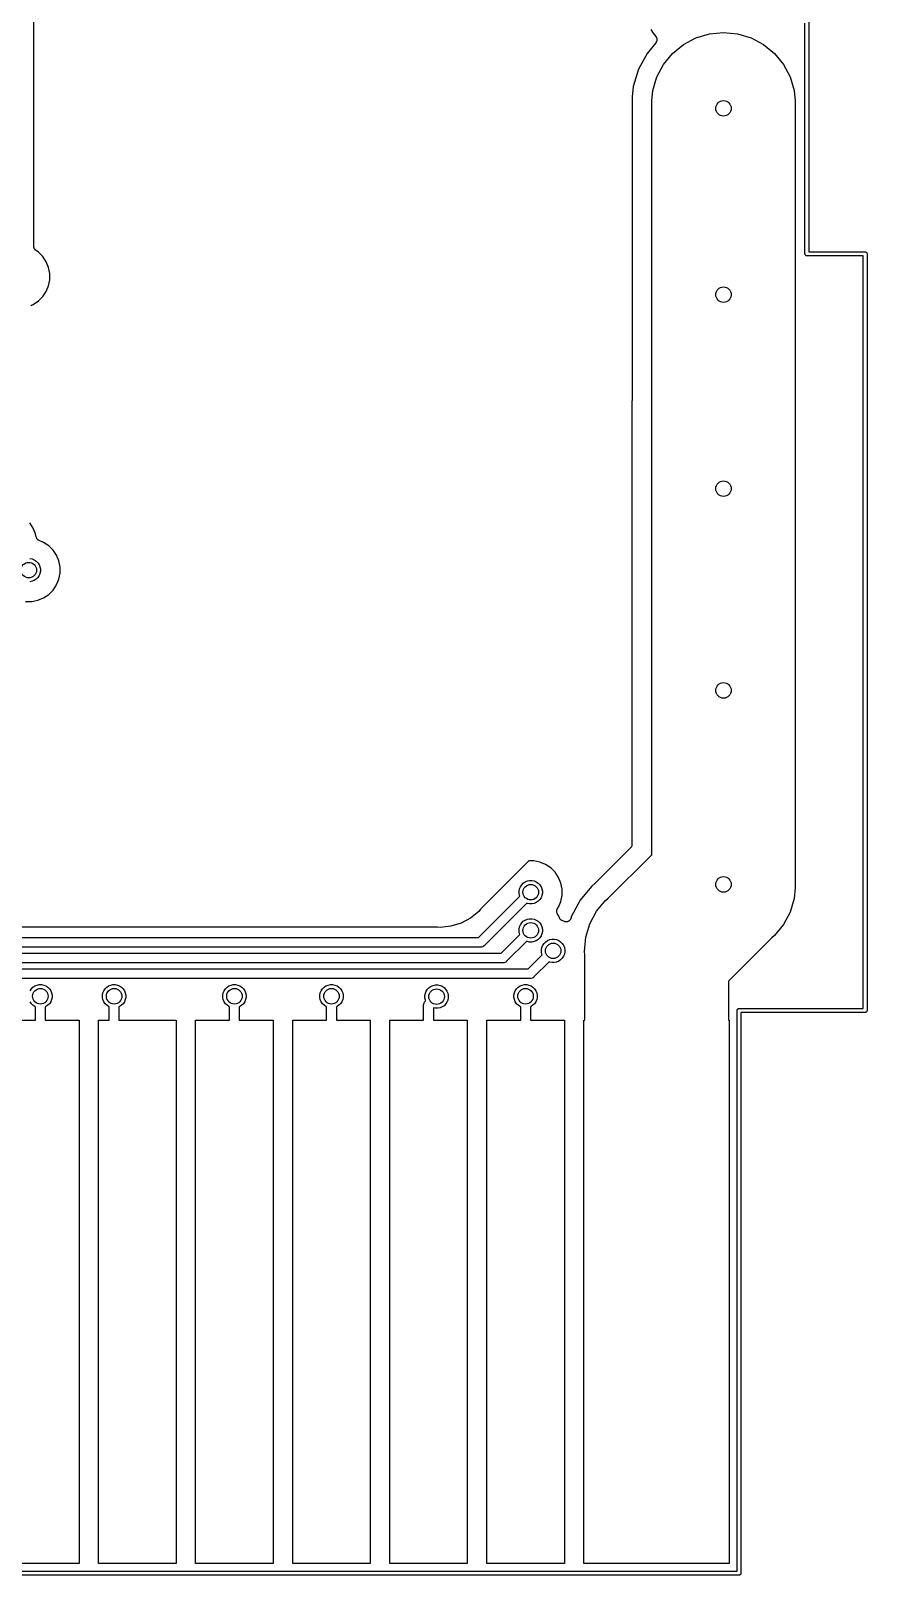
# Model space of a CAD drawing. Extents: x 3.61 to 7.55, y -5.8 to -3.38.
# Drawn here: x 6.699 to 7.547, y -5.803 to -4.236 of the extents above; entities that cross this region are included whole.
import ezdxf

# ---------------------------------------------------------------- set-up
doc = ezdxf.new("R2010")
doc.units = 0
doc.header["$MEASUREMENT"] = 0
doc.layers.add('BLACK', color=7, linetype='CONTINUOUS')

msp = doc.modelspace()

# ---------------------------------------------------------------- linework, layer by layer
at = {"layer": 'BLACK', "linetype": 'CONTINUOUS'}
for p, q in [((6.70209, -4.45517), (6.70209, -4.08326)), ((7.48425, -4.4625), (7.48425, -4.22835)), ((7.48819, -4.22647), (7.48819, -4.46063)), ((7.32803, -4.23483), (7.33007, -4.23864)), ((7.33007, -4.23864), (7.33287, -4.24206)), ((7.33287, -4.24206), (7.33289, -4.24208)), ((7.33289, -4.24208), (7.33289, -4.24208)), ((7.33289, -4.24208), (7.33289, -4.24208)), ((7.33289, -4.24208), (7.33292, -4.24211)), ((7.33292, -4.24211), (7.33317, -4.2425)), ((7.33317, -4.2425), (7.33343, -4.24289)), ((7.33343, -4.24289), (7.33344, -4.24291)), ((7.33344, -4.24291), (7.33345, -4.24293)), ((7.33345, -4.24293), (7.33362, -4.24336)), ((7.33362, -4.24336), (7.3338, -4.2438)), ((7.3338, -4.2438), (7.3338, -4.24382)), ((7.3338, -4.24382), (7.33381, -4.24384)), ((7.33381, -4.24384), (7.3339, -4.2443)), ((7.33398, -4.24577), (7.33388, -4.24623)), ((7.3339, -4.2443), (7.33399, -4.24476)), ((7.33399, -4.2448), (7.33398, -4.24526)), ((7.33398, -4.24526), (7.33398, -4.24573)), ((7.33398, -4.24573), (7.33398, -4.24575)), ((7.33398, -4.24575), (7.33398, -4.24577)), ((7.33399, -4.24476), (7.33399, -4.24478)), ((7.33399, -4.24478), (7.33399, -4.2448)), ((7.36091, -4.25017), (7.37357, -4.24341)), ((7.37357, -4.24341), (7.3873, -4.23924)), ((7.3873, -4.23924), (7.40157, -4.23784)), ((7.40157, -4.23784), (7.41585, -4.23924)), ((7.41585, -4.23924), (7.42958, -4.24341)), ((7.42958, -4.24341), (7.44224, -4.25017)), ((7.32401, -4.2592), (7.31539, -4.27533)), ((7.33287, -4.2484), (7.32401, -4.2592)), ((7.33313, -4.24801), (7.33287, -4.2484)), ((7.3334, -4.24762), (7.33313, -4.24801)), ((7.33342, -4.24759), (7.3334, -4.24761)), ((7.3334, -4.24761), (7.3334, -4.24762)), ((7.3336, -4.24716), (7.33342, -4.24759)), ((7.33378, -4.24673), (7.3336, -4.24716)), ((7.33379, -4.24669), (7.33378, -4.24671)), ((7.33378, -4.24671), (7.33378, -4.24673)), ((7.33388, -4.24623), (7.33379, -4.24669)), ((7.34072, -4.27036), (7.34982, -4.25927)), ((7.34982, -4.25927), (7.36091, -4.25017)), ((7.44224, -4.25017), (7.45333, -4.25927)), ((7.45333, -4.25927), (7.46243, -4.27036)), ((7.31539, -4.27533), (7.31008, -4.29282)), ((7.33396, -4.28302), (7.34072, -4.27036)), ((7.46243, -4.27036), (7.46919, -4.28302)), ((7.31008, -4.29282), (7.30906, -4.30327)), ((7.32979, -4.29675), (7.33396, -4.28302)), ((7.46919, -4.28302), (7.47336, -4.29675)), ((7.30906, -4.30327), (7.30906, -4.60988)), ((7.32874, -4.30745), (7.32979, -4.29675)), ((7.32874, -5.07219), (7.32874, -4.30745)), ((7.47336, -4.29675), (7.47441, -4.30745)), ((7.47441, -4.30745), (7.47441, -5.10594)), ((6.70213, -4.45564), (6.70209, -4.45517)), ((6.70217, -4.4561), (6.70213, -4.45564)), ((6.70218, -4.45612), (6.70217, -4.4561)), ((6.70218, -4.45614), (6.70218, -4.45612)), ((6.70232, -4.45659), (6.70218, -4.45614)), ((6.70245, -4.45703), (6.70232, -4.45659)), ((6.70246, -4.45706), (6.70245, -4.45703)), ((6.70246, -4.45708), (6.70246, -4.45706)), ((6.70268, -4.45749), (6.70246, -4.45708)), ((6.7029, -4.4579), (6.70268, -4.45749)), ((6.70291, -4.45792), (6.7029, -4.4579)), ((6.70292, -4.45794), (6.70291, -4.45792)), ((6.70322, -4.4583), (6.70292, -4.45794)), ((6.70351, -4.45866), (6.70322, -4.4583)), ((6.70352, -4.45868), (6.70351, -4.45866)), ((6.70354, -4.4587), (6.70352, -4.45868)), ((6.70389, -4.45899), (6.70354, -4.4587)), ((6.70425, -4.45929), (6.70389, -4.45899)), ((6.70429, -4.45932), (6.70425, -4.45929)), ((6.70431, -4.45933), (6.70429, -4.45932)), ((6.70429, -4.45932), (6.70429, -4.45932)), ((6.70429, -4.45932), (6.70429, -4.45932)), ((6.70671, -4.46093), (6.70431, -4.45933)), ((6.71114, -4.46537), (6.70671, -4.46093)), ((6.71462, -4.47058), (6.71114, -4.46537)), ((7.48424, -4.4626), (7.48425, -4.4625)), ((7.48428, -4.46298), (7.48424, -4.4626)), ((7.48439, -4.46336), (7.48428, -4.46298)), ((7.48458, -4.4637), (7.48439, -4.46336)), ((7.48482, -4.464), (7.48458, -4.4637)), ((7.48512, -4.46424), (7.48482, -4.464)), ((7.48546, -4.46443), (7.48512, -4.46424)), ((7.48583, -4.46454), (7.48546, -4.46443)), ((7.48612, -4.46457), (7.48583, -4.46454)), ((7.48622, -4.46458), (7.48612, -4.46457)), ((7.48632, -4.46457), (7.48622, -4.46458)), ((7.54331, -4.46457), (7.48632, -4.46457)), ((7.48819, -4.46063), (7.54518, -4.46063)), ((7.54331, -5.22835), (7.54331, -4.46457)), ((7.54518, -4.46063), (7.54528, -4.46062)), ((7.54528, -4.46062), (7.54537, -4.46063)), ((7.54537, -4.46063), (7.54566, -4.46066)), ((7.54566, -4.46066), (7.54603, -4.46077)), ((7.54603, -4.46077), (7.54637, -4.46095)), ((7.54637, -4.46095), (7.54667, -4.4612)), ((7.54667, -4.4612), (7.54692, -4.4615)), ((7.54692, -4.4615), (7.5471, -4.46184)), ((7.5471, -4.46184), (7.54722, -4.46221)), ((7.54722, -4.46221), (7.54725, -4.4626)), ((7.54725, -4.4626), (7.54724, -4.46269)), ((7.54724, -4.46269), (7.54724, -5.23022)), ((6.71702, -4.47636), (6.71462, -4.47058)), ((6.71824, -4.48251), (6.71702, -4.47636)), ((6.71462, -4.50071), (6.71702, -4.49492)), ((6.71702, -4.49492), (6.71824, -4.48878)), ((6.71824, -4.48878), (6.71824, -4.48251)), ((6.7015, -4.51383), (6.70671, -4.51035)), ((6.70671, -4.51035), (6.71114, -4.50592)), ((6.71114, -4.50592), (6.71462, -4.50071)), ((6.699, -4.51528), (6.69904, -4.51523)), ((6.69904, -4.51523), (6.6994, -4.51495)), ((6.6994, -4.51495), (6.69976, -4.51466)), ((6.69976, -4.51466), (6.69978, -4.51465)), ((6.69978, -4.51465), (6.69981, -4.51463)), ((6.69981, -4.51463), (6.70022, -4.51441)), ((6.70022, -4.51441), (6.70062, -4.5142)), ((6.70062, -4.5142), (6.7015, -4.51383)), ((7.30906, -4.60988), (7.30874, -4.61307)), ((7.30874, -4.61307), (7.30874, -5.06184)), ((6.70142, -4.74084), (6.69794, -4.73563)), ((6.70382, -4.74663), (6.70142, -4.74084)), ((6.70444, -4.74977), (6.70382, -4.74663)), ((6.70458, -4.75022), (6.70444, -4.74977)), ((6.70471, -4.75066), (6.70458, -4.75022)), ((6.70472, -4.75068), (6.70471, -4.75066)), ((6.70473, -4.75071), (6.70472, -4.75068)), ((6.70494, -4.75112), (6.70473, -4.75071)), ((6.70516, -4.75153), (6.70494, -4.75112)), ((6.70517, -4.75155), (6.70516, -4.75153)), ((6.70518, -4.75157), (6.70517, -4.75155)), ((6.70548, -4.75193), (6.70518, -4.75157)), ((6.70577, -4.75229), (6.70548, -4.75193)), ((6.70579, -4.7523), (6.70577, -4.75229)), ((6.7058, -4.75232), (6.70579, -4.7523)), ((6.70616, -4.75262), (6.7058, -4.75232)), ((6.70651, -4.75292), (6.70616, -4.75262)), ((6.70654, -4.75293), (6.70651, -4.75292)), ((6.70655, -4.75294), (6.70654, -4.75293)), ((6.70696, -4.75316), (6.70655, -4.75294)), ((6.70737, -4.75339), (6.70696, -4.75316)), ((6.70741, -4.75341), (6.70737, -4.75339)), ((6.70743, -4.75342), (6.70741, -4.75341)), ((6.70741, -4.75341), (6.70741, -4.75341)), ((6.70741, -4.75341), (6.70741, -4.75341)), ((6.71192, -4.75527), (6.70743, -4.75342)), ((6.71713, -4.75876), (6.71192, -4.75527)), ((6.72156, -4.76319), (6.71713, -4.75876)), ((6.69801, -4.77165), (6.7003, -4.77211)), ((6.7003, -4.77211), (6.70244, -4.773)), ((6.70244, -4.773), (6.70438, -4.77429)), ((6.70438, -4.77429), (6.70602, -4.77594)), ((6.70602, -4.77594), (6.70732, -4.77787)), ((6.70732, -4.77787), (6.70821, -4.78002)), ((6.72504, -4.7684), (6.72156, -4.76319)), ((6.72744, -4.77419), (6.72504, -4.7684)), ((6.72866, -4.78033), (6.72744, -4.77419)), ((6.70244, -4.79393), (6.7003, -4.79482)), ((6.70438, -4.79264), (6.70244, -4.79393)), ((6.70602, -4.79099), (6.70438, -4.79264)), ((6.70732, -4.78906), (6.70602, -4.79099)), ((6.70821, -4.78691), (6.70732, -4.78906)), ((6.70821, -4.78002), (6.70866, -4.7823)), ((6.70866, -4.78463), (6.70821, -4.78691)), ((6.70866, -4.7823), (6.70866, -4.78463)), ((6.72504, -4.79853), (6.72744, -4.79274)), ((6.72744, -4.79274), (6.72866, -4.7866)), ((6.72866, -4.7866), (6.72866, -4.78033)), ((6.7003, -4.79482), (6.69801, -4.79528)), ((6.71192, -4.81166), (6.71713, -4.80817)), ((6.71713, -4.80817), (6.72156, -4.80374)), ((6.72156, -4.80374), (6.72504, -4.79853)), ((6.69372, -4.81528), (6.69998, -4.81528)), ((6.69998, -4.81528), (6.70613, -4.81405)), ((6.70613, -4.81405), (6.71192, -4.81166)), ((7.30728, -5.06537), (7.27142, -5.10123)), ((7.28469, -5.11624), (7.32874, -5.07219)), ((7.30757, -5.06502), (7.30728, -5.06537)), ((7.30787, -5.06466), (7.30757, -5.06502)), ((7.30788, -5.06464), (7.30787, -5.06466)), ((7.3079, -5.06462), (7.30788, -5.06464)), ((7.30811, -5.06421), (7.3079, -5.06462)), ((7.30834, -5.06381), (7.30811, -5.06421)), ((7.30836, -5.06376), (7.30834, -5.06378)), ((7.30834, -5.06378), (7.30834, -5.06381)), ((7.30849, -5.06332), (7.30836, -5.06376)), ((7.30863, -5.06288), (7.30849, -5.06332)), ((7.30864, -5.06283), (7.30863, -5.06285)), ((7.30863, -5.06285), (7.30863, -5.06288)), ((7.30869, -5.06237), (7.30864, -5.06283)), ((7.30874, -5.06191), (7.30869, -5.06237)), ((7.30874, -5.06184), (7.30874, -5.06185)), ((7.30874, -5.06185), (7.30874, -5.06186)), ((7.30874, -5.06186), (7.30874, -5.06186)), ((7.30874, -5.06186), (7.30874, -5.06191)), ((7.20425, -5.07843), (7.15506, -5.12761)), ((7.20919, -5.07843), (7.20425, -5.07843)), ((7.21534, -5.07965), (7.20919, -5.07843)), ((7.22113, -5.08205), (7.21534, -5.07965)), ((7.22634, -5.08553), (7.22113, -5.08205)), ((7.23077, -5.08996), (7.22634, -5.08553)), ((7.23425, -5.09517), (7.23077, -5.08996)), ((7.19425, -5.10907), (7.1947, -5.10679)), ((7.1947, -5.10679), (7.19559, -5.10464)), ((7.19559, -5.10464), (7.19688, -5.10271)), ((7.19688, -5.10271), (7.19853, -5.10106)), ((7.19853, -5.10106), (7.20046, -5.09977)), ((7.20046, -5.09977), (7.20261, -5.09888)), ((7.20261, -5.09888), (7.2049, -5.09843)), ((7.2049, -5.09843), (7.20722, -5.09843)), ((7.20722, -5.09843), (7.2095, -5.09888)), ((7.2095, -5.09888), (7.21165, -5.09977)), ((7.21165, -5.09977), (7.21359, -5.10106)), ((7.21359, -5.10106), (7.21523, -5.10271)), ((7.21523, -5.10271), (7.21653, -5.10464)), ((7.21653, -5.10464), (7.21742, -5.10679)), ((7.21742, -5.10679), (7.21787, -5.10907)), ((7.23665, -5.10096), (7.23425, -5.09517)), ((7.23787, -5.1071), (7.23665, -5.10096)), ((7.23787, -5.11337), (7.23787, -5.1071)), ((7.2677, -5.10431), (7.2561, -5.11845)), ((7.27105, -5.10156), (7.2677, -5.10431)), ((7.2712, -5.10141), (7.27105, -5.10156)), ((7.27137, -5.10128), (7.2712, -5.10141)), ((7.27142, -5.10123), (7.27137, -5.10128)), ((7.47441, -5.10594), (7.47336, -5.11664)), ((7.15303, -5.15631), (7.19094, -5.1184)), ((7.19094, -5.1184), (7.19498, -5.11435)), ((7.19094, -5.1184), (7.19094, -5.1184)), ((7.19425, -5.1114), (7.19425, -5.10907)), ((7.1947, -5.11368), (7.19425, -5.1114)), ((7.19498, -5.11435), (7.1947, -5.11368)), ((7.20194, -5.12131), (7.1979, -5.12536)), ((7.20261, -5.12159), (7.20194, -5.12131)), ((7.2049, -5.12205), (7.20261, -5.12159)), ((7.20722, -5.12205), (7.2049, -5.12205)), ((7.2095, -5.12159), (7.20722, -5.12205)), ((7.21165, -5.1207), (7.2095, -5.12159)), ((7.21359, -5.11941), (7.21165, -5.1207)), ((7.21523, -5.11777), (7.21359, -5.11941)), ((7.21653, -5.11583), (7.21523, -5.11777)), ((7.21742, -5.11368), (7.21653, -5.11583)), ((7.21787, -5.1114), (7.21742, -5.11368)), ((7.21787, -5.10907), (7.21787, -5.1114)), ((7.23425, -5.1253), (7.23665, -5.11952)), ((7.23665, -5.11952), (7.23787, -5.11337)), ((7.2561, -5.11845), (7.24947, -5.13085)), ((7.27281, -5.12962), (7.27963, -5.1213)), ((7.27963, -5.1213), (7.28191, -5.11852)), ((7.28191, -5.11852), (7.28469, -5.11624)), ((7.47336, -5.11664), (7.46919, -5.13037)), ((7.14494, -5.1366), (7.13537, -5.14172)), ((7.15334, -5.12971), (7.14494, -5.1366)), ((7.15506, -5.12761), (7.15334, -5.12971)), ((7.1979, -5.12536), (7.15872, -5.16454)), ((7.1979, -5.12536), (7.1979, -5.12536)), ((7.19853, -5.13981), (7.20046, -5.13851)), ((7.20046, -5.13851), (7.20261, -5.13762)), ((7.20261, -5.13762), (7.2049, -5.13717)), ((7.2049, -5.13717), (7.20722, -5.13717)), ((7.20722, -5.13717), (7.2095, -5.13762)), ((7.2095, -5.13762), (7.21165, -5.13851)), ((7.21165, -5.13851), (7.21359, -5.13981)), ((7.23239, -5.12955), (7.23244, -5.12909)), ((7.23239, -5.12957), (7.23239, -5.12955)), ((7.23239, -5.12959), (7.23239, -5.12957)), ((7.23243, -5.13006), (7.23239, -5.12959)), ((7.23247, -5.13052), (7.23243, -5.13006)), ((7.23244, -5.12909), (7.23249, -5.12862)), ((7.23248, -5.13054), (7.23247, -5.13052)), ((7.23248, -5.13057), (7.23248, -5.13054)), ((7.23261, -5.13101), (7.23248, -5.13057)), ((7.23249, -5.12858), (7.23263, -5.12813)), ((7.23249, -5.1286), (7.23249, -5.12858)), ((7.23249, -5.12862), (7.23249, -5.1286)), ((7.23274, -5.13146), (7.23261, -5.13101)), ((7.23263, -5.12813), (7.23277, -5.12769)), ((7.23275, -5.13148), (7.23274, -5.13146)), ((7.23276, -5.1315), (7.23275, -5.13148)), ((7.23298, -5.13191), (7.23276, -5.1315)), ((7.23277, -5.12769), (7.23278, -5.12767)), ((7.23278, -5.12767), (7.23279, -5.12765)), ((7.23279, -5.12765), (7.23301, -5.12724)), ((7.23319, -5.13233), (7.23298, -5.13191)), ((7.23301, -5.12724), (7.23323, -5.12683)), ((7.23322, -5.13236), (7.23319, -5.13233)), ((7.23322, -5.13237), (7.23322, -5.13236)), ((7.23322, -5.13236), (7.23322, -5.13236)), ((7.23323, -5.13239), (7.23322, -5.13237)), ((7.23323, -5.12683), (7.23425, -5.1253)), ((7.23425, -5.13391), (7.23323, -5.13239)), ((7.23528, -5.1364), (7.23425, -5.13391)), ((7.2355, -5.13681), (7.23528, -5.1364)), ((7.23571, -5.13722), (7.2355, -5.13681)), ((7.23573, -5.13724), (7.23571, -5.13722)), ((7.23574, -5.13726), (7.23573, -5.13724)), ((7.23603, -5.13762), (7.23574, -5.13726)), ((7.23632, -5.13798), (7.23603, -5.13762)), ((7.23634, -5.13799), (7.23632, -5.13798)), ((7.23636, -5.13801), (7.23634, -5.13799)), ((7.23671, -5.13831), (7.23636, -5.13801)), ((7.23707, -5.13861), (7.23671, -5.13831)), ((7.23709, -5.13862), (7.23707, -5.13861)), ((7.23711, -5.13864), (7.23709, -5.13862)), ((7.23752, -5.13885), (7.23711, -5.13864)), ((7.23792, -5.13908), (7.23752, -5.13885)), ((7.23797, -5.1391), (7.23792, -5.13908)), ((7.23799, -5.1391), (7.23797, -5.1391)), ((7.23797, -5.1391), (7.23797, -5.1391)), ((7.23797, -5.1391), (7.23797, -5.1391)), ((7.2401, -5.13998), (7.23799, -5.1391)), ((7.24533, -5.13908), (7.24514, -5.13926)), ((7.24553, -5.13892), (7.24533, -5.13908)), ((7.24568, -5.13874), (7.24553, -5.13892)), ((7.24584, -5.13858), (7.24568, -5.13874)), ((7.24599, -5.13837), (7.24584, -5.13858)), ((7.24616, -5.13817), (7.24599, -5.13837)), ((7.24626, -5.13796), (7.24616, -5.13817)), ((7.24639, -5.13778), (7.24626, -5.13796)), ((7.2465, -5.13754), (7.24639, -5.13778)), ((7.24662, -5.13731), (7.2465, -5.13754)), ((7.24669, -5.13709), (7.24662, -5.13731)), ((7.24678, -5.13688), (7.24669, -5.13709)), ((7.2468, -5.13681), (7.24678, -5.13688)), ((7.24748, -5.13458), (7.2468, -5.13681)), ((7.24947, -5.13085), (7.24748, -5.13458)), ((7.26605, -5.14227), (7.27281, -5.12962)), ((7.46919, -5.13037), (7.46243, -5.14302)), ((7.11147, -5.14567), (5.68052, -5.14567)), ((7.11417, -5.14594), (7.11147, -5.14567)), ((7.11688, -5.14567), (7.11417, -5.14594)), ((7.12498, -5.14487), (7.11688, -5.14567)), ((7.11688, -5.14567), (7.11688, -5.14567)), ((7.13537, -5.14172), (7.12498, -5.14487)), ((7.17593, -5.17215), (7.19498, -5.1531)), ((7.19425, -5.14782), (7.1947, -5.14553)), ((7.19425, -5.15014), (7.19425, -5.14782)), ((7.1947, -5.15243), (7.19425, -5.15014)), ((7.1947, -5.14553), (7.19559, -5.14339)), ((7.19498, -5.1531), (7.1947, -5.15243)), ((7.19559, -5.14339), (7.19688, -5.14145)), ((7.19688, -5.14145), (7.19853, -5.13981)), ((7.21359, -5.13981), (7.21523, -5.14145)), ((7.21523, -5.14145), (7.21653, -5.14339)), ((7.21653, -5.15457), (7.21523, -5.15651)), ((7.21653, -5.14339), (7.21742, -5.14553)), ((7.21742, -5.15243), (7.21653, -5.15457)), ((7.21742, -5.14553), (7.21787, -5.14782)), ((7.21787, -5.15014), (7.21742, -5.15243)), ((7.21787, -5.14782), (7.21787, -5.15014)), ((7.24032, -5.14005), (7.2401, -5.13998)), ((7.24053, -5.14014), (7.24032, -5.14005)), ((7.24079, -5.14019), (7.24053, -5.14014)), ((7.24104, -5.14027), (7.24079, -5.14019)), ((7.24126, -5.14029), (7.24104, -5.14027)), ((7.24149, -5.14033), (7.24126, -5.14029)), ((7.24175, -5.14034), (7.24149, -5.14033)), ((7.24201, -5.14036), (7.24175, -5.14034)), ((7.24223, -5.14034), (7.24201, -5.14036)), ((7.24246, -5.14034), (7.24223, -5.14034)), ((7.24272, -5.14029), (7.24246, -5.14034)), ((7.24298, -5.14027), (7.24272, -5.14029)), ((7.2432, -5.1402), (7.24298, -5.14027)), ((7.24342, -5.14016), (7.2432, -5.1402)), ((7.24366, -5.14006), (7.24342, -5.14016)), ((7.24391, -5.13999), (7.24366, -5.14006)), ((7.24411, -5.13988), (7.24391, -5.13999)), ((7.24433, -5.1398), (7.24411, -5.13988)), ((7.24454, -5.13965), (7.24433, -5.1398)), ((7.24478, -5.13953), (7.24454, -5.13965)), ((7.24495, -5.13939), (7.24478, -5.13953)), ((7.24514, -5.13926), (7.24495, -5.13939)), ((7.26188, -5.156), (7.26605, -5.14227)), ((7.45333, -5.15411), (7.45055, -5.15639)), ((7.46243, -5.14302), (7.45333, -5.15411)), ((5.19672, -5.15631), (7.15303, -5.15631)), ((7.15483, -5.16615), (5.19852, -5.16615)), ((7.15507, -5.16617), (7.15483, -5.16615)), ((7.15531, -5.16615), (7.15507, -5.16617)), ((7.15603, -5.16608), (7.15531, -5.16615)), ((7.15531, -5.16615), (7.15531, -5.16615)), ((7.15696, -5.1658), (7.15603, -5.16608)), ((7.15782, -5.16534), (7.15696, -5.1658)), ((7.15856, -5.16472), (7.15782, -5.16534)), ((7.15872, -5.16454), (7.15856, -5.16472)), ((7.20194, -5.16006), (7.18162, -5.18038)), ((7.20261, -5.16034), (7.20194, -5.16006)), ((7.2049, -5.16079), (7.20261, -5.16034)), ((7.20722, -5.16079), (7.2049, -5.16079)), ((7.2095, -5.16034), (7.20722, -5.16079)), ((7.21165, -5.15945), (7.2095, -5.16034)), ((7.21359, -5.15815), (7.21165, -5.15945)), ((7.21523, -5.15651), (7.21359, -5.15815)), ((7.21698, -5.16857), (7.21743, -5.16628)), ((7.21698, -5.17089), (7.21698, -5.16857)), ((7.21743, -5.16628), (7.21833, -5.16413)), ((7.21833, -5.16413), (7.21962, -5.1622)), ((7.21962, -5.1622), (7.22126, -5.16055)), ((7.22126, -5.16055), (7.2232, -5.15926)), ((7.2232, -5.15926), (7.22535, -5.15837)), ((7.22535, -5.15837), (7.22763, -5.15792)), ((7.22763, -5.15792), (7.22996, -5.15792)), ((7.22996, -5.15792), (7.23224, -5.15837)), ((7.23224, -5.15837), (7.23439, -5.15926)), ((7.23439, -5.15926), (7.23632, -5.16055)), ((7.23632, -5.16055), (7.23797, -5.1622)), ((7.23797, -5.1622), (7.23926, -5.16413)), ((7.23926, -5.16413), (7.24015, -5.16628)), ((7.24015, -5.16628), (7.2406, -5.16857)), ((7.2406, -5.16857), (7.2406, -5.17089)), ((7.26047, -5.17028), (7.26188, -5.156)), ((7.26083, -5.17385), (7.26047, -5.17028)), ((7.45055, -5.15639), (7.4065, -5.20044)), ((5.21508, -5.17215), (7.17593, -5.17215)), ((7.17773, -5.18199), (5.21688, -5.18199)), ((7.17797, -5.18202), (7.17773, -5.18199)), ((7.17821, -5.18199), (7.17797, -5.18202)), ((7.17893, -5.18192), (7.17821, -5.18199)), ((7.17821, -5.18199), (7.17821, -5.18199)), ((7.17986, -5.18164), (7.17893, -5.18192)), ((7.18072, -5.18118), (7.17986, -5.18164)), ((7.18147, -5.18057), (7.18072, -5.18118)), ((7.18162, -5.18038), (7.18147, -5.18057)), ((7.20357, -5.18799), (7.21771, -5.17385)), ((7.22467, -5.18081), (7.20926, -5.19622)), ((7.21743, -5.17317), (7.21698, -5.17089)), ((7.21771, -5.17385), (7.21743, -5.17317)), ((7.22535, -5.18109), (7.22467, -5.18081)), ((7.22763, -5.18154), (7.22535, -5.18109)), ((7.22996, -5.18154), (7.22763, -5.18154)), ((7.23224, -5.18109), (7.22996, -5.18154)), ((7.23439, -5.1802), (7.23224, -5.18109)), ((7.23632, -5.1789), (7.23439, -5.1802)), ((7.23797, -5.17726), (7.23632, -5.1789)), ((7.23926, -5.17532), (7.23797, -5.17726)), ((7.24015, -5.17317), (7.23926, -5.17532)), ((7.2406, -5.17089), (7.24015, -5.17317)), ((7.26083, -5.24016), (7.26083, -5.17385)), ((5.22164, -5.18799), (7.20357, -5.18799)), ((7.20537, -5.19783), (5.22344, -5.19783)), ((7.20561, -5.19786), (7.20537, -5.19783)), ((7.20585, -5.19783), (7.20561, -5.19786)), ((7.20657, -5.19776), (7.20585, -5.19783)), ((7.20585, -5.19783), (7.20585, -5.19783)), ((7.2075, -5.19748), (7.20657, -5.19776)), ((7.20835, -5.19703), (7.2075, -5.19748)), ((7.2091, -5.19641), (7.20835, -5.19703)), ((7.20926, -5.19622), (7.2091, -5.19641)), ((7.4065, -5.20044), (7.4065, -5.24016)), ((6.69819, -5.21024), (6.69949, -5.20831)), ((6.69949, -5.20831), (6.70113, -5.20666)), ((6.70113, -5.20666), (6.70307, -5.20537)), ((6.70307, -5.20537), (6.70522, -5.20448)), ((6.70522, -5.20448), (6.7075, -5.20402)), ((6.7075, -5.20402), (6.70982, -5.20402)), ((6.70982, -5.20402), (6.71211, -5.20448)), ((6.71211, -5.20448), (6.71426, -5.20537)), ((6.71426, -5.20537), (6.71619, -5.20666)), ((6.71619, -5.20666), (6.71784, -5.20831)), ((6.71784, -5.20831), (6.71913, -5.21024)), ((6.71913, -5.21024), (6.72002, -5.21239)), ((6.72002, -5.21239), (6.72047, -5.21467)), ((6.72047, -5.217), (6.72002, -5.21928)), ((6.72047, -5.21467), (6.72047, -5.217)), ((6.77165, -5.21467), (6.77211, -5.21239)), ((6.77165, -5.217), (6.77165, -5.21467)), ((6.77211, -5.21928), (6.77165, -5.217)), ((6.77211, -5.21239), (6.773, -5.21024)), ((6.773, -5.21024), (6.77429, -5.20831)), ((6.77429, -5.20831), (6.77594, -5.20666)), ((6.77594, -5.20666), (6.77787, -5.20537)), ((6.77787, -5.20537), (6.78002, -5.20448)), ((6.78002, -5.20448), (6.7823, -5.20402)), ((6.7823, -5.20402), (6.78463, -5.20402)), ((6.78463, -5.20402), (6.78691, -5.20448)), ((6.78691, -5.20448), (6.78906, -5.20537)), ((6.78906, -5.20537), (6.79099, -5.20666)), ((6.79099, -5.20666), (6.79264, -5.20831)), ((6.79264, -5.20831), (6.79393, -5.21024)), ((6.79393, -5.21024), (6.79482, -5.21239)), ((6.79482, -5.21239), (6.79528, -5.21467)), ((6.79528, -5.217), (6.79482, -5.21928)), ((6.79528, -5.21467), (6.79528, -5.217)), ((6.8937, -5.21467), (6.89415, -5.21239)), ((6.8937, -5.217), (6.8937, -5.21467)), ((6.89415, -5.21928), (6.8937, -5.217)), ((6.89415, -5.21239), (6.89504, -5.21024)), ((6.89504, -5.21024), (6.89634, -5.20831)), ((6.89634, -5.20831), (6.89798, -5.20666)), ((6.89798, -5.20666), (6.89992, -5.20537)), ((6.89992, -5.20537), (6.90207, -5.20448)), ((6.90207, -5.20448), (6.90435, -5.20402)), ((6.90435, -5.20402), (6.90668, -5.20402)), ((6.90668, -5.20402), (6.90896, -5.20448)), ((6.90896, -5.20448), (6.91111, -5.20537)), ((6.91111, -5.20537), (6.91304, -5.20666)), ((6.91304, -5.20666), (6.91469, -5.20831)), ((6.91469, -5.20831), (6.91598, -5.21024)), ((6.91598, -5.21024), (6.91687, -5.21239)), ((6.91687, -5.21239), (6.91732, -5.21467)), ((6.91732, -5.217), (6.91687, -5.21928)), ((6.91732, -5.21467), (6.91732, -5.217)), ((6.99213, -5.21467), (6.99258, -5.21239)), ((6.99213, -5.217), (6.99213, -5.21467)), ((6.99258, -5.21928), (6.99213, -5.217)), ((6.99258, -5.21239), (6.99347, -5.21024)), ((6.99347, -5.21024), (6.99476, -5.20831)), ((6.99476, -5.20831), (6.99641, -5.20666)), ((6.99641, -5.20666), (6.99834, -5.20537)), ((6.99834, -5.20537), (7.00049, -5.20448)), ((7.00049, -5.20448), (7.00277, -5.20402)), ((7.00277, -5.20402), (7.0051, -5.20402)), ((7.0051, -5.20402), (7.00738, -5.20448)), ((7.00738, -5.20448), (7.00953, -5.20537)), ((7.00953, -5.20537), (7.01147, -5.20666)), ((7.01147, -5.20666), (7.01311, -5.20831)), ((7.01311, -5.20831), (7.0144, -5.21024)), ((7.0144, -5.21024), (7.01529, -5.21239)), ((7.01529, -5.21239), (7.01575, -5.21467)), ((7.01575, -5.217), (7.01529, -5.21928)), ((7.01575, -5.21467), (7.01575, -5.217)), ((7.09875, -5.21505), (7.09921, -5.21276)), ((7.09875, -5.21737), (7.09875, -5.21505)), ((7.09921, -5.21965), (7.09875, -5.21737)), ((7.09921, -5.21276), (7.1001, -5.21061)), ((7.1001, -5.21061), (7.10139, -5.20868)), ((7.10139, -5.20868), (7.10303, -5.20703)), ((7.10303, -5.20703), (7.10497, -5.20574)), ((7.10497, -5.20574), (7.10712, -5.20485)), ((7.10712, -5.20485), (7.1094, -5.2044)), ((7.1094, -5.2044), (7.11173, -5.2044)), ((7.11173, -5.2044), (7.11401, -5.20485)), ((7.11401, -5.20485), (7.11616, -5.20574)), ((7.11616, -5.20574), (7.11809, -5.20703)), ((7.11809, -5.20703), (7.11974, -5.20868)), ((7.11974, -5.20868), (7.12103, -5.21061)), ((7.12103, -5.21061), (7.12192, -5.21276)), ((7.12192, -5.21276), (7.12237, -5.21505)), ((7.12237, -5.21737), (7.12192, -5.21965)), ((7.12237, -5.21505), (7.12237, -5.21737)), ((7.18899, -5.21467), (7.18944, -5.21239)), ((7.18899, -5.217), (7.18899, -5.21467)), ((7.18944, -5.21928), (7.18899, -5.217)), ((7.18944, -5.21239), (7.19033, -5.21024)), ((7.19033, -5.21024), (7.19162, -5.20831)), ((7.19162, -5.20831), (7.19327, -5.20666)), ((7.19327, -5.20666), (7.1952, -5.20537)), ((7.1952, -5.20537), (7.19735, -5.20448)), ((7.19735, -5.20448), (7.19963, -5.20402)), ((7.19963, -5.20402), (7.20196, -5.20402)), ((7.20196, -5.20402), (7.20424, -5.20448)), ((7.20424, -5.20448), (7.20639, -5.20537)), ((7.20639, -5.20537), (7.20833, -5.20666)), ((7.20833, -5.20666), (7.20997, -5.20831)), ((7.20997, -5.20831), (7.21126, -5.21024)), ((7.21126, -5.21024), (7.21215, -5.21239)), ((7.21215, -5.21239), (7.21261, -5.21467)), ((7.21261, -5.217), (7.21215, -5.21928)), ((7.21261, -5.21467), (7.21261, -5.217)), ((6.69949, -5.22337), (6.69819, -5.22143)), ((6.70113, -5.22501), (6.69949, -5.22337)), ((6.70307, -5.2263), (6.70113, -5.22501)), ((6.70374, -5.22658), (6.70307, -5.2263)), ((6.70374, -5.24016), (6.70374, -5.22658)), ((6.71426, -5.2263), (6.71358, -5.22658)), ((6.71358, -5.22658), (6.71358, -5.24016)), ((6.71619, -5.22501), (6.71426, -5.2263)), ((6.71784, -5.22337), (6.71619, -5.22501)), ((6.71913, -5.22143), (6.71784, -5.22337)), ((6.72002, -5.21928), (6.71913, -5.22143)), ((6.773, -5.22143), (6.77211, -5.21928)), ((6.77429, -5.22337), (6.773, -5.22143)), ((6.77594, -5.22501), (6.77429, -5.22337)), ((6.77787, -5.2263), (6.77594, -5.22501)), ((6.77854, -5.22658), (6.77787, -5.2263)), ((6.77854, -5.24016), (6.77854, -5.22658)), ((6.78906, -5.2263), (6.78839, -5.22658)), ((6.78839, -5.22658), (6.78839, -5.24016)), ((6.79099, -5.22501), (6.78906, -5.2263)), ((6.79264, -5.22337), (6.79099, -5.22501)), ((6.79393, -5.22143), (6.79264, -5.22337)), ((6.79482, -5.21928), (6.79393, -5.22143)), ((6.89504, -5.22143), (6.89415, -5.21928)), ((6.89634, -5.22337), (6.89504, -5.22143)), ((6.89798, -5.22501), (6.89634, -5.22337)), ((6.89992, -5.2263), (6.89798, -5.22501)), ((6.90059, -5.22658), (6.89992, -5.2263)), ((6.90059, -5.24016), (6.90059, -5.22658)), ((6.91111, -5.2263), (6.91043, -5.22658)), ((6.91043, -5.22658), (6.91043, -5.24016)), ((6.91304, -5.22501), (6.91111, -5.2263)), ((6.91469, -5.22337), (6.91304, -5.22501)), ((6.91598, -5.22143), (6.91469, -5.22337)), ((6.91687, -5.21928), (6.91598, -5.22143)), ((6.99347, -5.22143), (6.99258, -5.21928)), ((6.99476, -5.22337), (6.99347, -5.22143)), ((6.99641, -5.22501), (6.99476, -5.22337)), ((6.99834, -5.2263), (6.99641, -5.22501)), ((6.99902, -5.22658), (6.99834, -5.2263)), ((6.99902, -5.24016), (6.99902, -5.22658)), ((7.00953, -5.2263), (7.00886, -5.22658)), ((7.00886, -5.22658), (7.00886, -5.24016)), ((7.01147, -5.22501), (7.00953, -5.2263)), ((7.01311, -5.22337), (7.01147, -5.22501)), ((7.0144, -5.22143), (7.01311, -5.22337)), ((7.01529, -5.21928), (7.0144, -5.22143)), ((7.09742, -5.22441), (7.09751, -5.22344)), ((7.09744, -5.22465), (7.09742, -5.22441)), ((7.09744, -5.24016), (7.09744, -5.22465)), ((7.09751, -5.22344), (7.09779, -5.22252)), ((7.09779, -5.22252), (7.09825, -5.22166)), ((7.09825, -5.22166), (7.09871, -5.2211)), ((7.09871, -5.2211), (7.09887, -5.22091)), ((7.09871, -5.2211), (7.09871, -5.2211)), ((7.09887, -5.22091), (7.09905, -5.22076)), ((7.09905, -5.22076), (7.09948, -5.22033)), ((7.09948, -5.22033), (7.09921, -5.21965)), ((7.1094, -5.22802), (7.10728, -5.2276)), ((7.10728, -5.2276), (7.10728, -5.24016)), ((7.11173, -5.22802), (7.1094, -5.22802)), ((7.11401, -5.22757), (7.11173, -5.22802)), ((7.11616, -5.22668), (7.11401, -5.22757)), ((7.11809, -5.22538), (7.11616, -5.22668)), ((7.11974, -5.22374), (7.11809, -5.22538)), ((7.12103, -5.2218), (7.11974, -5.22374)), ((7.12192, -5.21965), (7.12103, -5.2218)), ((7.19033, -5.22143), (7.18944, -5.21928)), ((7.19162, -5.22337), (7.19033, -5.22143)), ((7.19327, -5.22501), (7.19162, -5.22337)), ((7.1952, -5.2263), (7.19327, -5.22501)), ((7.19587, -5.22658), (7.1952, -5.2263)), ((7.19587, -5.24016), (7.19587, -5.22658)), ((7.20639, -5.2263), (7.20571, -5.22659)), ((7.20571, -5.22659), (7.20571, -5.24016)), ((7.20833, -5.22501), (7.20639, -5.2263)), ((7.20997, -5.22337), (7.20833, -5.22501)), ((7.21126, -5.22143), (7.20997, -5.22337)), ((7.21215, -5.21928), (7.21126, -5.22143)), ((7.41534, -5.23031), (7.41538, -5.22993)), ((7.41535, -5.23041), (7.41534, -5.23031)), ((7.41535, -5.79921), (7.41535, -5.23041)), ((7.41538, -5.22993), (7.4155, -5.22956)), ((7.4155, -5.22956), (7.41568, -5.22922)), ((7.41568, -5.22922), (7.41592, -5.22892)), ((7.41592, -5.22892), (7.41622, -5.22867)), ((7.41622, -5.22867), (7.41657, -5.22849)), ((7.41657, -5.22849), (7.41694, -5.22837)), ((7.41694, -5.22837), (7.41723, -5.22835)), ((7.41723, -5.22835), (7.41732, -5.22834)), ((7.41732, -5.22834), (7.41742, -5.22835)), ((7.41742, -5.22835), (7.54331, -5.22835)), ((7.54518, -5.23228), (7.41929, -5.23228)), ((7.41929, -5.23228), (7.41929, -5.80108)), ((7.54528, -5.23229), (7.54518, -5.23228)), ((7.54566, -5.23225), (7.54528, -5.23229)), ((7.54603, -5.23214), (7.54566, -5.23225)), ((7.54637, -5.23196), (7.54603, -5.23214)), ((7.54667, -5.23171), (7.54637, -5.23196)), ((7.54692, -5.23141), (7.54667, -5.23171)), ((7.5471, -5.23107), (7.54692, -5.23141)), ((7.54722, -5.2307), (7.5471, -5.23107)), ((7.54724, -5.23041), (7.54722, -5.2307)), ((7.54724, -5.23022), (7.54725, -5.23031)), ((7.54725, -5.23031), (7.54724, -5.23041)), ((7.54724, -5.23041), (7.54724, -5.23041)), ((6.66929, -5.24016), (6.70374, -5.24016)), ((6.71358, -5.24016), (6.74803, -5.24016)), ((6.74803, -5.24016), (6.74803, -5.79134)), ((6.76772, -5.79134), (6.76772, -5.24016)), ((6.76772, -5.24016), (6.77854, -5.24016)), ((6.78839, -5.24016), (6.84646, -5.24016)), ((6.84646, -5.24016), (6.84646, -5.79134)), ((6.86614, -5.79134), (6.86614, -5.24016)), ((6.86614, -5.24016), (6.90059, -5.24016)), ((6.91043, -5.24016), (6.94488, -5.24016)), ((6.94488, -5.24016), (6.94488, -5.79134)), ((6.96457, -5.79134), (6.96457, -5.24016)), ((6.96457, -5.24016), (6.99902, -5.24016)), ((7.00886, -5.24016), (7.04331, -5.24016)), ((7.04331, -5.24016), (7.04331, -5.79134)), ((7.06299, -5.79134), (7.06299, -5.24016)), ((7.06299, -5.24016), (7.09744, -5.24016)), ((7.10728, -5.24016), (7.14173, -5.24016)), ((7.14173, -5.24016), (7.14173, -5.79134)), ((7.16142, -5.79134), (7.16142, -5.24016)), ((7.16142, -5.24016), (7.19587, -5.24016)), ((7.20571, -5.24016), (7.24016, -5.24016)), ((7.24016, -5.24016), (7.24016, -5.79134)), ((7.25984, -5.79134), (7.25984, -5.24016)), ((7.25984, -5.24016), (7.26083, -5.24016)), ((7.4065, -5.24016), (7.40748, -5.24016)), ((7.40748, -5.24016), (7.40748, -5.79134)), ((6.74803, -5.79134), (6.66929, -5.79134)), ((6.84646, -5.79134), (6.76772, -5.79134)), ((6.94488, -5.79134), (6.86614, -5.79134)), ((7.04331, -5.79134), (6.96457, -5.79134)), ((7.14173, -5.79134), (7.06299, -5.79134)), ((7.24016, -5.79134), (7.16142, -5.79134)), ((7.40748, -5.79134), (7.25984, -5.79134)), ((7.41723, -5.80315), (3.73632, -5.80315)), ((3.73819, -5.79921), (7.41535, -5.79921)), ((7.41732, -5.80316), (7.41723, -5.80315)), ((7.41771, -5.80312), (7.41732, -5.80316)), ((7.41808, -5.80301), (7.41771, -5.80312)), ((7.41842, -5.80283), (7.41808, -5.80301)), ((7.41872, -5.80258), (7.41842, -5.80283)), ((7.41897, -5.80228), (7.41872, -5.80258)), ((7.41915, -5.80194), (7.41897, -5.80228)), ((7.41926, -5.80157), (7.41915, -5.80194)), ((7.41929, -5.80128), (7.41926, -5.80157)), ((7.41929, -5.80108), (7.4193, -5.80118)), ((7.4193, -5.80118), (7.41929, -5.80128)), ((7.41929, -5.80128), (7.41929, -5.80128))]:
    msp.add_line(p, q, dxfattribs=at)
at = {"layer": 'BLACK'}
for centre in [(7.40157, -4.31496), (7.40157, -4.50394), (7.40157, -4.70079), (6.69685, -4.78346), (7.40157, -4.90551), (7.20606, -5.11024), (7.40157, -5.10236), (7.20606, -5.14898), (7.22879, -5.16973), (6.70866, -5.21584), (6.78346, -5.21584), (6.90551, -5.21584), (7.00394, -5.21584), (7.11056, -5.21621), (7.2008, -5.21584)]:
    msp.add_circle(centre, 0.00787, dxfattribs=at)

doc.saveas('drawing.dxf')
